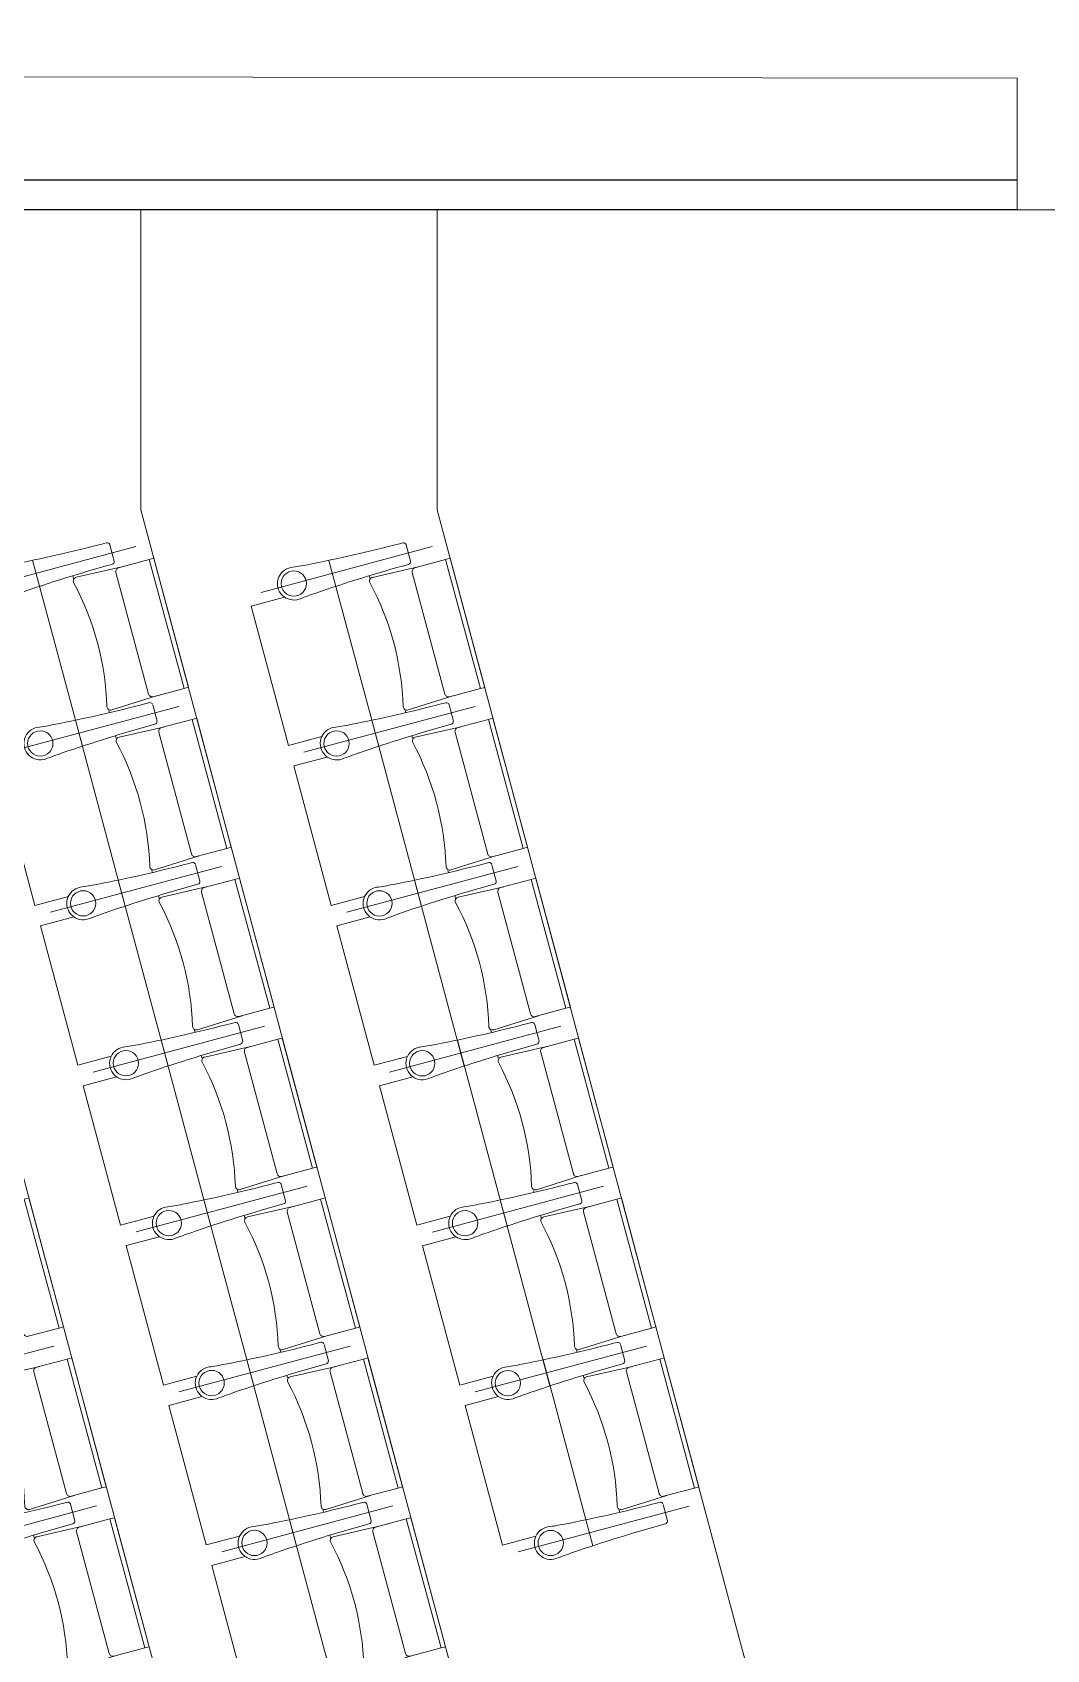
# Model space of a CAD drawing. Header units: millimetres. Extents: x 586 to 1010, y 369 to 668.
# Drawn here: x 695.29 to 698.72, y 512.1 to 517.55 of the extents above; entities that cross this region are included whole.
import ezdxf

# ---------------------------------------------------------------- set-up
doc = ezdxf.new("R2010")
doc.units = ezdxf.units.MM
doc.linetypes.add('CENTER', pattern=[2, 1.25, -0.25, 0.25, -0.25])
doc.linetypes.add('DASHED', pattern=[0.75, 0.5, -0.25])
doc.layers.add('plan line', color=7, linetype='Continuous', lineweight=15)

msp = doc.modelspace()

# ---------------------------------------------------------------- linework, layer by layer
at = {"color": 254, "lineweight": 25}
for points in [[(671.7124, 620.7085), (706.7355, 621.773), (754.2598, 613.8303), (814.6609, 600.1481), (855.7567, 598.0104), (895.0671, 567.0647), (920.0096, 542.0176), (952.0084, 521.2476), (977.2234, 504.6526), (979.6352, 479.2339), (986.3437, 463.8549), (988.7975, 462.3853)], [(654.944, 595.4717), (670.2671, 587.3174), (714.302, 595.1648), (787.0891, 595.1648), (819.3936, 580.9441), (821.0297, 562.8505), (813.4907, 552.7881), (808.7339, 539.6711), (796.4072, 534.7059), (791.0222, 527.249), (791.0222, 507.547), (797.3007, 476.5274), (814.9752, 463.8897), (836.1481, 474.6816), (874.0221, 478.5878), (885.7286, 462.7333), (863.0042, 436.0794), (845.7887, 420.6845), (845.1044, 408.6747)], [(639.2065, 583.4381), (644.7272, 575.638), (657.7961, 553.4401), (668.4043, 543.9291), (682.5178, 548.7307), (692.9838, 555.4778), (711.9339, 556.5828), (734.3456, 532.1334), (750.593, 477.7475), (754.1369, 444.164), (776.4657, 425.4473), (782.6172, 412.2355)]]:
    msp.add_spline(points, degree=3, dxfattribs=at)
at = {"layer": 'plan line'}
for p, q in [((693.0163, 517.4069), (698.6163, 517.4002)), ((698.6163, 517.4002), (698.6163, 516.9561)), ((695.6589, 515.9433), (695.659, 516.9565)), ((696.659, 515.9432), (696.6592, 516.9564)), ((698.6163, 516.9561), (698.8246, 516.9561)), ((696.172, 510.2928), (694.6587, 515.9434)), ((697.1817, 510.2569), (695.6589, 515.9433)), ((698.1684, 510.3072), (696.659, 515.9432)), ((695.5442, 515.8318), (695.5317, 515.8288)), ((695.5545, 515.8246), (695.5691, 515.7694)), ((696.5443, 515.8317), (696.5318, 515.8286)), ((696.5547, 515.8245), (696.5692, 515.7692)), ((695.4291, 515.7204), (695.4312, 515.7123)), ((696.4292, 515.7203), (696.4314, 515.7122)), ((696.031, 515.6182), (696.1437, 515.6484)), ((696.1571, 515.1475), (696.031, 515.6182)), ((695.5509, 515.2654), (695.5528, 515.2583)), ((695.6887, 515.2921), (695.6763, 515.289)), ((695.6887, 515.2921), (695.6763, 515.289)), ((695.6991, 515.2848), (695.7136, 515.2296)), ((695.6991, 515.2848), (695.7136, 515.2296)), ((696.5511, 515.2653), (696.5529, 515.2582)), ((696.6889, 515.2919), (696.6764, 515.2889)), ((696.6889, 515.2919), (696.6764, 515.2889)), ((696.6992, 515.2847), (696.7138, 515.2294)), ((696.6992, 515.2847), (696.7138, 515.2294)), ((695.5736, 515.1807), (695.5758, 515.1725)), ((696.2697, 515.1777), (696.1571, 515.1475)), ((696.5737, 515.1805), (696.5759, 515.1724)), ((696.1756, 515.0785), (696.2882, 515.1086)), ((695.3015, 514.6079), (695.1755, 515.0786)), ((696.3016, 514.6077), (696.1756, 515.0785)), ((695.6955, 514.7256), (695.6974, 514.7186)), ((695.8333, 514.7523), (695.8208, 514.7492)), ((695.8333, 514.7523), (695.8208, 514.7492)), ((695.8436, 514.7451), (695.8582, 514.6898)), ((695.8437, 514.7451), (695.8582, 514.6898)), ((696.6956, 514.7255), (696.6975, 514.7184)), ((696.8334, 514.7522), (696.821, 514.7491)), ((696.8334, 514.7522), (696.821, 514.7491)), ((696.8438, 514.7449), (696.8583, 514.6897)), ((696.8438, 514.7449), (696.8583, 514.6897)), ((695.4141, 514.638), (695.3015, 514.6079)), ((695.7182, 514.6409), (695.7204, 514.6327)), ((696.4143, 514.6379), (696.3016, 514.6077)), ((696.7183, 514.6407), (696.7205, 514.6326)), ((695.32, 514.5388), (695.4326, 514.569)), ((696.3201, 514.5387), (696.4328, 514.5688)), ((695.4461, 514.0681), (695.32, 514.5388)), ((696.4462, 514.068), (696.3201, 514.5387)), ((695.84, 514.1858), (695.8419, 514.1788)), ((695.9779, 514.2125), (695.9654, 514.2094)), ((695.9779, 514.2125), (695.9654, 514.2094)), ((695.9882, 514.2053), (696.0027, 514.15)), ((695.9882, 514.2053), (696.0027, 514.15)), ((696.8402, 514.1857), (696.8421, 514.1786)), ((696.978, 514.2124), (696.9655, 514.2093)), ((696.978, 514.2124), (696.9655, 514.2093)), ((696.9883, 514.2052), (697.0029, 514.1499)), ((696.9883, 514.2052), (697.0029, 514.1499)), ((695.5587, 514.0983), (695.4461, 514.0681)), ((695.8627, 514.1011), (695.8649, 514.093)), ((696.5588, 514.0981), (696.4462, 514.068)), ((696.8629, 514.101), (696.865, 514.0928)), ((695.4646, 513.999), (695.5772, 514.0292)), ((695.5906, 513.5283), (695.4646, 513.999)), ((696.4647, 513.9989), (696.5773, 514.0291)), ((696.5908, 513.5282), (696.4647, 513.9989)), ((696.1224, 513.6727), (696.1099, 513.6697)), ((696.1224, 513.6727), (696.1099, 513.6697)), ((697.1225, 513.6726), (697.1101, 513.6695)), ((697.1225, 513.6726), (697.1101, 513.6695)), ((695.9846, 513.6461), (695.9865, 513.639)), ((696.1328, 513.6655), (696.1473, 513.6102)), ((696.1328, 513.6655), (696.1473, 513.6102)), ((696.9847, 513.6459), (696.9866, 513.6389)), ((697.1329, 513.6654), (697.1474, 513.6101)), ((697.1329, 513.6654), (697.1474, 513.6101)), ((696.0073, 513.5613), (696.0095, 513.5532)), ((697.0074, 513.5612), (697.0096, 513.5531)), ((695.7033, 513.5585), (695.5906, 513.5283)), ((696.7034, 513.5583), (696.5908, 513.5282)), ((695.6091, 513.4593), (695.7217, 513.4894)), ((695.7352, 512.9885), (695.6091, 513.4593)), ((696.6093, 513.4591), (696.7219, 513.4893)), ((696.7353, 512.9884), (696.6093, 513.4591)), ((696.267, 513.133), (696.2545, 513.1299)), ((696.267, 513.133), (696.2545, 513.1299)), ((696.2773, 513.1257), (696.2919, 513.0705)), ((696.2773, 513.1257), (696.2919, 513.0705)), ((697.2671, 513.1328), (697.2546, 513.1297)), ((697.2671, 513.1328), (697.2546, 513.1297)), ((697.2774, 513.1256), (697.292, 513.0703)), ((697.2775, 513.1256), (697.292, 513.0703)), ((696.1292, 513.1063), (696.131, 513.0992)), ((697.1293, 513.1061), (697.1312, 513.0991)), ((695.8478, 513.0187), (695.7352, 512.9885)), ((696.1518, 513.0215), (696.154, 513.0134)), ((696.8479, 513.0186), (696.7353, 512.9884)), ((697.152, 513.0214), (697.1542, 513.0133)), ((695.7537, 512.9195), (695.8663, 512.9496)), ((695.8797, 512.4488), (695.7537, 512.9195)), ((696.7538, 512.9193), (696.8664, 512.9495)), ((696.8799, 512.4486), (696.7538, 512.9193)), ((695.4114, 512.5933), (695.3989, 512.5902)), ((695.4114, 512.5933), (695.3989, 512.5902)), ((695.4217, 512.5861), (695.4363, 512.5308)), ((695.4217, 512.5861), (695.4363, 512.5308)), ((696.4115, 512.5932), (696.399, 512.5901)), ((696.4115, 512.5932), (696.3991, 512.5901)), ((696.4219, 512.586), (696.4364, 512.5307)), ((696.4219, 512.586), (696.4364, 512.5307)), ((697.4117, 512.593), (697.3992, 512.59)), ((697.422, 512.5858), (697.4365, 512.5306)), ((696.2737, 512.5665), (696.2756, 512.5594)), ((697.2738, 512.5664), (697.2757, 512.5593)), ((695.2963, 512.4819), (695.2984, 512.4738)), ((695.9924, 512.4789), (695.8797, 512.4488)), ((696.2964, 512.4818), (696.2986, 512.4736)), ((696.9925, 512.4788), (696.8799, 512.4486)), ((695.8982, 512.3797), (696.0109, 512.4099)), ((696.0243, 511.909), (695.8982, 512.3797))]:
    msp.add_line(p, q, dxfattribs=at)
at = {"layer": 'plan line', "lineweight": 30}
for p, q in [((698.6163, 517.0561), (693.0163, 517.0569)), ((698.6163, 516.9561), (693.0163, 516.9569))]:
    msp.add_line(p, q, dxfattribs=at)
at = {"layer": 'plan line', "linetype": 'CENTER', "ltscale": 3}
for p, q in [((695.6423, 515.8191), (695.0647, 515.6644)), ((696.6424, 515.819), (696.0648, 515.6643)), ((695.7868, 515.2793), (695.2093, 515.1246)), ((695.7868, 515.2793), (695.2093, 515.1246)), ((696.787, 515.2792), (696.2094, 515.1245)), ((696.787, 515.2792), (696.2094, 515.1245)), ((695.9314, 514.7396), (695.3538, 514.5849)), ((695.9314, 514.7396), (695.3538, 514.5849)), ((696.9315, 514.7394), (696.3539, 514.5847)), ((696.9315, 514.7394), (696.3539, 514.5847)), ((696.076, 514.1998), (695.4984, 514.0451)), ((696.076, 514.1998), (695.4984, 514.0451)), ((697.0761, 514.1996), (696.4985, 514.045)), ((697.0761, 514.1996), (696.4985, 514.045)), ((696.2205, 513.66), (695.6429, 513.5053)), ((696.2205, 513.66), (695.6429, 513.5053)), ((697.2206, 513.6599), (696.6431, 513.5052)), ((697.2206, 513.6599), (696.6431, 513.5052)), ((695.3649, 513.1203), (694.7873, 512.9657)), ((695.3649, 513.1203), (694.7873, 512.9657)), ((696.3651, 513.1202), (695.7875, 512.9655)), ((696.3651, 513.1202), (695.7875, 512.9655)), ((697.3652, 513.1201), (696.7876, 512.9654)), ((697.3652, 513.1201), (696.7876, 512.9654)), ((695.5095, 512.5806), (694.9319, 512.4259)), ((695.5095, 512.5806), (694.9319, 512.4259)), ((696.5096, 512.5804), (695.932, 512.4258)), ((696.5096, 512.5804), (695.932, 512.4258)), ((697.5098, 512.5803), (696.9322, 512.4256))]:
    msp.add_line(p, q, dxfattribs=at)
at = {"layer": 'plan line', "linetype": 'DASHED', "ltscale": 3}
for p, q in [((695.4615, 515.1452), (695.2935, 515.7726)), ((696.4616, 515.145), (696.2936, 515.7725)), ((695.6061, 514.6054), (695.438, 515.2328)), ((696.6062, 514.6052), (696.4382, 515.2327)), ((695.7506, 514.0656), (695.5826, 514.693)), ((696.7507, 514.0655), (696.5827, 514.6929)), ((695.8952, 513.5258), (695.7271, 514.1532)), ((696.8953, 513.5257), (696.7273, 514.1531)), ((696.0397, 512.986), (695.8717, 513.6135)), ((697.0399, 512.9859), (696.8718, 513.6133)), ((696.1843, 512.4463), (696.0163, 513.0737)), ((697.1844, 512.4461), (697.0164, 513.0736)), ((696.3288, 511.9065), (696.1608, 512.5339))]:
    msp.add_line(p, q, dxfattribs=at)
at = {"layer": 'plan line'}
for points in [[(695.595, 515.7505), (695.4406, 515.7153, 0.474715), (695.4319, 515.6977, -0.115865), (695.5442, 515.2784, 0.474715), (695.5605, 515.2675), (695.7116, 515.3151)], [(695.6873, 515.7752), (695.5839, 515.7476, 0.414214), (695.5749, 515.732), (695.685, 515.3211, 0.414214), (695.7006, 515.3121), (695.8047, 515.34), (695.6873, 515.7752)], [(696.5951, 515.7504), (696.4407, 515.7151, 0.474715), (696.432, 515.6975, -0.115865), (696.5443, 515.2783, 0.474715), (696.5607, 515.2674), (696.7117, 515.3149)], [(696.6874, 515.7751), (696.5841, 515.7475, 0.414214), (696.5751, 515.7319), (696.6851, 515.321, 0.414214), (696.7007, 515.312), (696.8048, 515.3398), (696.6874, 515.7751)], [(695.7395, 515.2108), (695.5852, 515.1755, 0.474715), (695.5765, 515.1579, -0.115865), (695.6888, 514.7386, 0.474715), (695.7051, 514.7277), (695.8562, 514.7753)], [(695.8319, 515.2355), (695.7285, 515.2078, 0.414214), (695.7195, 515.1923), (695.8296, 514.7813, 0.414214), (695.8451, 514.7723), (695.9492, 514.8002), (695.8319, 515.2355)], [(696.7397, 515.2106), (696.5853, 515.1753, 0.474715), (696.5766, 515.1578, -0.115865), (696.6889, 514.7385, 0.474715), (696.7052, 514.7276), (696.8563, 514.7752)], [(696.832, 515.2353), (696.7286, 515.2077, 0.414214), (696.7196, 515.1921), (696.8297, 514.7812, 0.414214), (696.8452, 514.7722), (696.9494, 514.8001), (696.832, 515.2353)], [(695.8841, 514.671), (695.7297, 514.6357, 0.474715), (695.721, 514.6181, -0.115865), (695.8333, 514.1988, 0.474715), (695.8496, 514.188), (696.0007, 514.2355)], [(695.9764, 514.6957), (695.873, 514.668, 0.414214), (695.8641, 514.6525), (695.9741, 514.2415, 0.414214), (695.9897, 514.2326), (696.0938, 514.2604), (695.9764, 514.6957)], [(696.8842, 514.6709), (696.7299, 514.6356, 0.474715), (696.7212, 514.618, -0.115865), (696.8334, 514.1987, 0.474715), (696.8498, 514.1878), (697.0008, 514.2354)], [(696.9765, 514.6956), (696.8732, 514.6679, 0.414214), (696.8642, 514.6523), (696.9742, 514.2414, 0.414214), (696.9898, 514.2324), (697.0939, 514.2603), (696.9765, 514.6956)], [(696.0287, 514.1312), (695.8743, 514.0959, 0.474715), (695.8656, 514.0783, -0.115865), (695.9779, 513.6591, 0.474715), (695.9942, 513.6482), (696.1453, 513.6957)], [(696.121, 514.1559), (696.0176, 514.1283, 0.414214), (696.0086, 514.1127), (696.1187, 513.7018, 0.414214), (696.1342, 513.6928), (696.2383, 513.7206), (696.121, 514.1559)], [(697.0288, 514.1311), (696.8744, 514.0958, 0.474715), (696.8657, 514.0782, -0.115865), (696.978, 513.6589, 0.474715), (696.9943, 513.648), (697.1454, 513.6956)], [(697.1211, 514.1558), (697.0177, 514.1281, 0.414214), (697.0087, 514.1126), (697.1188, 513.7016, 0.414214), (697.1344, 513.6926), (697.2385, 513.7205), (697.1211, 514.1558)], [(695.2654, 513.6163), (695.162, 513.5886, 0.414214), (695.153, 513.5731), (695.2631, 513.1621, 0.414214), (695.2786, 513.1531), (695.3827, 513.181), (695.2654, 513.6163)], [(696.2655, 513.6161), (696.1622, 513.5885, 0.414214), (696.1532, 513.5729), (696.2632, 513.162, 0.414214), (696.2788, 513.153), (696.3829, 513.1809), (696.2655, 513.6161)], [(697.2657, 513.616), (697.1623, 513.5883, 0.414214), (697.1533, 513.5728), (697.2634, 513.1618, 0.414214), (697.2789, 513.1529), (697.383, 513.1807), (697.2657, 513.616)], [(696.1732, 513.5914), (696.0188, 513.5561, 0.474715), (696.0101, 513.5386, -0.115865), (696.1224, 513.1193, 0.474715), (696.1388, 513.1084), (696.2898, 513.156)], [(697.1733, 513.5913), (697.019, 513.556, 0.474715), (697.0103, 513.5384, -0.115865), (697.1226, 513.1191, 0.474715), (697.1389, 513.1083), (697.29, 513.1558)], [(695.4099, 513.0765), (695.3066, 513.0488, 0.414214), (695.2976, 513.0333), (695.4076, 512.6223, 0.414214), (695.4232, 512.6134), (695.5273, 512.6412), (695.4099, 513.0765)], [(696.4101, 513.0764), (696.3067, 513.0487, 0.414214), (696.2977, 513.0331), (696.4078, 512.6222, 0.414214), (696.4233, 512.6132), (696.5274, 512.6411), (696.4101, 513.0764)], [(697.4102, 513.0762), (697.3068, 513.0486, 0.414214), (697.2979, 513.033), (697.4079, 512.6221, 0.414214), (697.4235, 512.6131), (697.5276, 512.6409), (697.4102, 513.0762)], [(695.3176, 513.0518), (695.1633, 513.0165, 0.474715), (695.1546, 512.9989, -0.115865), (695.2668, 512.5796, 0.474715), (695.2832, 512.5688), (695.4342, 512.6163)], [(696.3178, 513.0517), (696.1634, 513.0164, 0.474715), (696.1547, 512.9988, -0.115865), (696.267, 512.5795, 0.474715), (696.2833, 512.5686), (696.4344, 512.6162)], [(697.3179, 513.0515), (697.1635, 513.0162, 0.474715), (697.1548, 512.9987, -0.115865), (697.2671, 512.5794, 0.474715), (697.2834, 512.5685), (697.4345, 512.616)], [(695.5545, 512.5367), (695.4511, 512.5091, 0.414214), (695.4421, 512.4935), (695.5522, 512.0826, 0.414214), (695.5677, 512.0736), (695.6719, 512.1014), (695.5545, 512.5367)], [(696.5546, 512.5366), (696.4513, 512.5089, 0.414214), (696.4423, 512.4934), (696.5523, 512.0824, 0.414214), (696.5679, 512.0734), (696.672, 512.1013), (696.5546, 512.5366)], [(695.4622, 512.512), (695.3078, 512.4767, 0.474715), (695.2991, 512.4591, -0.115865), (695.4114, 512.0399, 0.474715), (695.4277, 512.029), (695.5788, 512.0765)], [(696.4623, 512.5119), (696.308, 512.4766, 0.474715), (696.2993, 512.459, -0.115865), (696.4115, 512.0397, 0.474715), (696.4279, 512.0288), (696.5789, 512.0764)]]:
    msp.add_lwpolyline(points, format="xyb", dxfattribs=at)
for points in [[(695.7028, 515.7794), (695.8194, 515.3439), (695.8047, 515.34), (695.6873, 515.7752), (695.7028, 515.7794)], [(696.7029, 515.7793), (696.8195, 515.3438), (696.8048, 515.3398), (696.6874, 515.7751), (696.7029, 515.7793)], [(695.8473, 515.2396), (695.9639, 514.8041), (695.9492, 514.8002), (695.8319, 515.2355), (695.8473, 515.2396)], [(696.8474, 515.2395), (696.9641, 514.804), (696.9494, 514.8001), (696.832, 515.2353), (696.8474, 515.2395)], [(695.9919, 514.6998), (696.1085, 514.2644), (696.0938, 514.2604), (695.9764, 514.6957), (695.9919, 514.6998)], [(696.992, 514.6997), (697.1086, 514.2642), (697.0939, 514.2603), (696.9765, 514.6956), (696.992, 514.6997)], [(696.1364, 514.16), (696.2531, 513.7246), (696.2383, 513.7206), (696.121, 514.1559), (696.1364, 514.16)], [(697.1366, 514.1599), (697.2532, 513.7244), (697.2385, 513.7205), (697.1211, 514.1558), (697.1366, 514.1599)], [(695.2808, 513.6204), (695.3975, 513.1849), (695.3827, 513.181), (695.2654, 513.6163), (695.2808, 513.6204)], [(696.281, 513.6203), (696.3976, 513.1848), (696.3829, 513.1809), (696.2655, 513.6161), (696.281, 513.6203)], [(697.2811, 513.6201), (697.3977, 513.1847), (697.383, 513.1807), (697.2657, 513.616), (697.2811, 513.6201)], [(695.4254, 513.0806), (695.542, 512.6451), (695.5273, 512.6412), (695.4099, 513.0765), (695.4254, 513.0806)], [(696.4255, 513.0805), (696.5422, 512.645), (696.5274, 512.6411), (696.4101, 513.0764), (696.4255, 513.0805)], [(697.4257, 513.0804), (697.5423, 512.6449), (697.5276, 512.6409), (697.4102, 513.0762), (697.4257, 513.0804)], [(695.57, 512.5408), (695.6866, 512.1054), (695.6719, 512.1014), (695.5545, 512.5367), (695.57, 512.5408)], [(696.5701, 512.5407), (696.6867, 512.1052), (696.672, 512.1013), (696.5546, 512.5366), (696.5701, 512.5407)]]:
    msp.add_lwpolyline(points, dxfattribs=at)
for centre in [(696.175, 515.6942), (695.3194, 515.1545), (695.3194, 515.1545), (696.3196, 515.1544), (696.3196, 515.1544), (695.464, 514.6147), (695.464, 514.6147), (696.4641, 514.6146), (696.4641, 514.6146), (695.6085, 514.075), (695.6085, 514.075), (696.6087, 514.0748), (696.6087, 514.0748), (695.7531, 513.5352), (695.7531, 513.5352), (696.7532, 513.535), (696.7532, 513.535), (695.8977, 512.9954), (695.8977, 512.9954), (696.8978, 512.9953), (696.8978, 512.9953), (696.0422, 512.4556), (696.0422, 512.4556), (697.0423, 512.4555)]:
    msp.add_circle(centre, 0.0427, dxfattribs=at)
for centre, radius, start, end in [((694.266, 520.6624), 4.9966, 281.0182, 284.6738), ((695.5453, 515.8226), 0.00935, 23.4308, 96.5541), ((695.2661, 520.6623), 4.9966, 281.0182, 284.6738), ((696.5454, 515.8224), 0.00935, 23.4308, 96.5541), ((696.9817, 510.6229), 5.3287, 105.4519, 108.9755), ((695.5595, 515.7684), 0.00967, 284.3681, 5.8186), ((696.1753, 515.6939), 0.0554, 100.4444, 288.4868), ((696.0275, 516.7335), 0.9947, 277.9572, 281.22), ((697.9818, 510.6228), 5.3287, 105.4519, 108.9755), ((696.5596, 515.7682), 0.00967, 284.3681, 5.8186), ((697.5802, 511.9373), 3.9554, 109.6649, 110.533), ((694.4105, 520.1226), 4.9966, 281.0182, 284.6738), ((694.4105, 520.1226), 4.9966, 281.0182, 284.6738), ((695.6898, 515.2828), 0.00935, 23.4308, 96.5541), ((695.6898, 515.2828), 0.00935, 23.4308, 96.5541), ((695.4107, 520.1225), 4.9966, 281.0182, 284.6738), ((695.4107, 520.1225), 4.9966, 281.0182, 284.6738), ((696.6899, 515.2827), 0.00935, 23.4308, 96.5541), ((696.6899, 515.2827), 0.00935, 23.4308, 96.5541), ((695.3197, 515.1542), 0.0554, 100.4444, 288.4868), ((695.3197, 515.1542), 0.0554, 100.4444, 288.4868), ((695.1719, 516.1939), 0.9947, 277.9572, 281.22), ((695.1719, 516.1939), 0.9947, 277.9572, 281.22), ((697.1262, 510.0832), 5.3287, 105.4519, 108.9755), ((697.1262, 510.0832), 5.3287, 105.4519, 108.9755), ((695.704, 515.2286), 0.00967, 284.3681, 5.8186), ((695.704, 515.2286), 0.00967, 284.3681, 5.8186), ((696.3198, 515.1541), 0.0554, 100.4444, 288.4868), ((696.3198, 515.1541), 0.0554, 100.4444, 288.4868), ((696.1721, 516.1937), 0.9947, 277.9572, 281.22), ((696.1721, 516.1937), 0.9947, 277.9572, 281.22), ((698.1264, 510.083), 5.3287, 105.4519, 108.9755), ((698.1264, 510.083), 5.3287, 105.4519, 108.9755), ((696.7041, 515.2285), 0.00967, 284.3681, 5.8186), ((696.7041, 515.2285), 0.00967, 284.3681, 5.8186), ((696.7246, 511.3976), 3.9554, 109.6649, 110.533), ((696.7246, 511.3976), 3.9554, 109.6649, 110.533), ((697.7247, 511.3975), 3.9554, 109.6649, 110.533), ((697.7247, 511.3975), 3.9554, 109.6649, 110.533), ((694.5551, 519.5829), 4.9966, 281.0182, 284.6738), ((694.5551, 519.5829), 4.9966, 281.0182, 284.6738), ((695.8344, 514.743), 0.00935, 23.4308, 96.5541), ((695.8344, 514.743), 0.00935, 23.4308, 96.5541), ((695.5552, 519.5827), 4.9966, 281.0182, 284.6738), ((695.5552, 519.5827), 4.9966, 281.0182, 284.6738), ((696.8345, 514.7429), 0.00935, 23.4308, 96.5541), ((696.8345, 514.7429), 0.00935, 23.4308, 96.5541), ((695.4643, 514.6144), 0.0554, 100.4444, 288.4868), ((695.4643, 514.6144), 0.0554, 100.4444, 288.4868), ((695.3165, 515.6541), 0.9947, 277.9572, 281.22), ((695.3165, 515.6541), 0.9947, 277.9572, 281.22), ((697.2708, 509.5434), 5.3287, 105.4519, 108.9755), ((697.2708, 509.5434), 5.3287, 105.4519, 108.9755), ((695.8486, 514.6888), 0.00967, 284.3681, 5.8186), ((695.8486, 514.6888), 0.00967, 284.3681, 5.8186), ((696.4644, 514.6143), 0.0554, 100.4444, 288.4868), ((696.4644, 514.6143), 0.0554, 100.4444, 288.4868), ((696.3166, 515.6539), 0.9947, 277.9572, 281.22), ((696.3166, 515.6539), 0.9947, 277.9572, 281.22), ((698.2709, 509.5433), 5.3287, 105.4519, 108.9755), ((698.2709, 509.5433), 5.3287, 105.4519, 108.9755), ((696.8487, 514.6887), 0.00967, 284.3681, 5.8186), ((696.8487, 514.6887), 0.00967, 284.3681, 5.8186), ((696.8691, 510.8579), 3.9554, 109.6649, 110.533), ((696.8691, 510.8579), 3.9554, 109.6649, 110.533), ((697.8693, 510.8577), 3.9554, 109.6649, 110.533), ((697.8693, 510.8577), 3.9554, 109.6649, 110.533), ((694.6997, 519.0431), 4.9966, 281.0182, 284.6738), ((694.6997, 519.0431), 4.9966, 281.0182, 284.6738), ((695.9789, 514.2032), 0.00935, 23.4308, 96.5541), ((695.9789, 514.2032), 0.00935, 23.4308, 96.5541), ((695.6998, 519.0429), 4.9966, 281.0182, 284.6738), ((695.6998, 519.0429), 4.9966, 281.0182, 284.6738), ((696.9791, 514.2031), 0.00935, 23.4308, 96.5541), ((696.9791, 514.2031), 0.00935, 23.4308, 96.5541), ((695.6088, 514.0747), 0.0554, 100.4444, 288.4868), ((695.6088, 514.0747), 0.0554, 100.4444, 288.4868), ((695.4611, 515.1143), 0.9947, 277.9572, 281.22), ((695.4611, 515.1143), 0.9947, 277.9572, 281.22), ((697.4153, 509.0036), 5.3287, 105.4519, 108.9755), ((697.4153, 509.0036), 5.3287, 105.4519, 108.9755), ((695.9931, 514.149), 0.00967, 284.3681, 5.8186), ((695.9931, 514.149), 0.00967, 284.3681, 5.8186), ((696.6089, 514.0745), 0.0554, 100.4444, 288.4868), ((696.6089, 514.0745), 0.0554, 100.4444, 288.4868), ((696.4612, 515.1142), 0.9947, 277.9572, 281.22), ((696.4612, 515.1142), 0.9947, 277.9572, 281.22), ((698.4155, 509.0035), 5.3287, 105.4519, 108.9755), ((698.4155, 509.0035), 5.3287, 105.4519, 108.9755), ((696.9933, 514.1489), 0.00967, 284.3681, 5.8186), ((696.9933, 514.1489), 0.00967, 284.3681, 5.8186), ((697.0137, 510.3181), 3.9554, 109.6649, 110.533), ((697.0137, 510.3181), 3.9554, 109.6649, 110.533), ((698.0138, 510.3179), 3.9554, 109.6649, 110.533), ((698.0138, 510.3179), 3.9554, 109.6649, 110.533), ((694.8442, 518.5033), 4.9966, 281.0182, 284.6738), ((694.8442, 518.5033), 4.9966, 281.0182, 284.6738), ((696.1235, 513.6634), 0.00935, 23.4308, 96.5541), ((696.1235, 513.6634), 0.00935, 23.4308, 96.5541), ((695.8443, 518.5032), 4.9966, 281.0182, 284.6738), ((695.8443, 518.5032), 4.9966, 281.0182, 284.6738), ((697.1236, 513.6633), 0.00935, 23.4308, 96.5541), ((697.1236, 513.6633), 0.00935, 23.4308, 96.5541), ((695.7534, 513.5349), 0.0554, 100.4444, 288.4868), ((695.7534, 513.5349), 0.0554, 100.4444, 288.4868), ((695.6056, 514.5745), 0.9947, 277.9572, 281.22), ((695.6056, 514.5745), 0.9947, 277.9572, 281.22), ((697.5599, 508.4638), 5.3287, 105.4519, 108.9755), ((697.5599, 508.4638), 5.3287, 105.4519, 108.9755), ((696.1377, 513.6093), 0.00967, 284.3681, 5.8186), ((696.1377, 513.6093), 0.00967, 284.3681, 5.8186), ((696.7535, 513.5348), 0.0554, 100.4444, 288.4868), ((696.7535, 513.5348), 0.0554, 100.4444, 288.4868), ((696.6057, 514.5744), 0.9947, 277.9572, 281.22), ((696.6057, 514.5744), 0.9947, 277.9572, 281.22), ((698.56, 508.4637), 5.3287, 105.4519, 108.9755), ((698.56, 508.4637), 5.3287, 105.4519, 108.9755), ((697.1378, 513.6091), 0.00967, 284.3681, 5.8186), ((697.1378, 513.6091), 0.00967, 284.3681, 5.8186), ((697.1583, 509.7783), 3.9554, 109.6649, 110.533), ((697.1583, 509.7783), 3.9554, 109.6649, 110.533), ((698.1584, 509.7782), 3.9554, 109.6649, 110.533), ((698.1584, 509.7782), 3.9554, 109.6649, 110.533), ((694.9888, 517.9635), 4.9966, 281.0182, 284.6738), ((694.9888, 517.9635), 4.9966, 281.0182, 284.6738), ((696.268, 513.1237), 0.00935, 23.4308, 96.5541), ((696.268, 513.1237), 0.00935, 23.4308, 96.5541), ((695.9889, 517.9634), 4.9966, 281.0182, 284.6738), ((695.9889, 517.9634), 4.9966, 281.0182, 284.6738), ((697.2682, 513.1235), 0.00935, 23.4308, 96.5541), ((697.2682, 513.1235), 0.00935, 23.4308, 96.5541), ((696.2822, 513.0695), 0.00967, 284.3681, 5.8186), ((696.2822, 513.0695), 0.00967, 284.3681, 5.8186), ((697.2824, 513.0694), 0.00967, 284.3681, 5.8186), ((697.2824, 513.0694), 0.00967, 284.3681, 5.8186), ((695.8979, 512.9951), 0.0554, 100.4444, 288.4868), ((695.8979, 512.9951), 0.0554, 100.4444, 288.4868), ((695.7502, 514.0347), 0.9947, 277.9572, 281.22), ((695.7502, 514.0347), 0.9947, 277.9572, 281.22), ((697.7045, 507.9241), 5.3287, 105.4519, 108.9755), ((697.7045, 507.9241), 5.3287, 105.4519, 108.9755), ((696.8981, 512.995), 0.0554, 100.4444, 288.4868), ((696.8981, 512.995), 0.0554, 100.4444, 288.4868), ((696.7503, 514.0346), 0.9947, 277.9572, 281.22), ((696.7503, 514.0346), 0.9947, 277.9572, 281.22), ((698.7046, 507.9239), 5.3287, 105.4519, 108.9755), ((698.7046, 507.9239), 5.3287, 105.4519, 108.9755), ((697.3028, 509.2385), 3.9554, 109.6649, 110.533), ((697.3028, 509.2385), 3.9554, 109.6649, 110.533), ((698.3029, 509.2384), 3.9554, 109.6649, 110.533), ((698.3029, 509.2384), 3.9554, 109.6649, 110.533), ((694.1332, 517.4239), 4.9966, 281.0182, 284.6738), ((694.1332, 517.4239), 4.9966, 281.0182, 284.6738), ((695.4125, 512.584), 0.00935, 23.4308, 96.5541), ((695.4125, 512.584), 0.00935, 23.4308, 96.5541), ((695.1333, 517.4237), 4.9966, 281.0182, 284.6738), ((695.1333, 517.4237), 4.9966, 281.0182, 284.6738), ((696.4126, 512.5839), 0.00935, 23.4308, 96.5541), ((696.4126, 512.5839), 0.00935, 23.4308, 96.5541), ((696.1335, 517.4236), 4.9966, 281.0182, 284.6738), ((697.4127, 512.5838), 0.00935, 23.4308, 96.5541), ((695.4267, 512.5298), 0.00967, 284.3681, 5.8186), ((695.4267, 512.5298), 0.00967, 284.3681, 5.8186), ((696.4268, 512.5297), 0.00967, 284.3681, 5.8186), ((696.4268, 512.5297), 0.00967, 284.3681, 5.8186), ((697.4269, 512.5296), 0.00967, 284.3681, 5.8186), ((696.8489, 507.3844), 5.3287, 105.4519, 108.9755), ((696.8489, 507.3844), 5.3287, 105.4519, 108.9755), ((696.0425, 512.4553), 0.0554, 100.4444, 288.4868), ((696.0425, 512.4553), 0.0554, 100.4444, 288.4868), ((695.8947, 513.495), 0.9947, 277.9572, 281.22), ((695.8947, 513.495), 0.9947, 277.9572, 281.22), ((697.849, 507.3843), 5.3287, 105.4519, 108.9755), ((697.849, 507.3843), 5.3287, 105.4519, 108.9755), ((697.0426, 512.4552), 0.0554, 100.4444, 288.4868), ((696.8949, 513.4948), 0.9947, 277.9572, 281.22), ((698.8491, 507.3841), 5.3287, 105.4519, 108.9755), ((697.4474, 508.6987), 3.9554, 109.6649, 110.533), ((697.4474, 508.6987), 3.9554, 109.6649, 110.533), ((698.4475, 508.6986), 3.9554, 109.6649, 110.533)]:
    msp.add_arc(centre, radius, start, end, dxfattribs=at)

doc.saveas('drawing.dxf')
